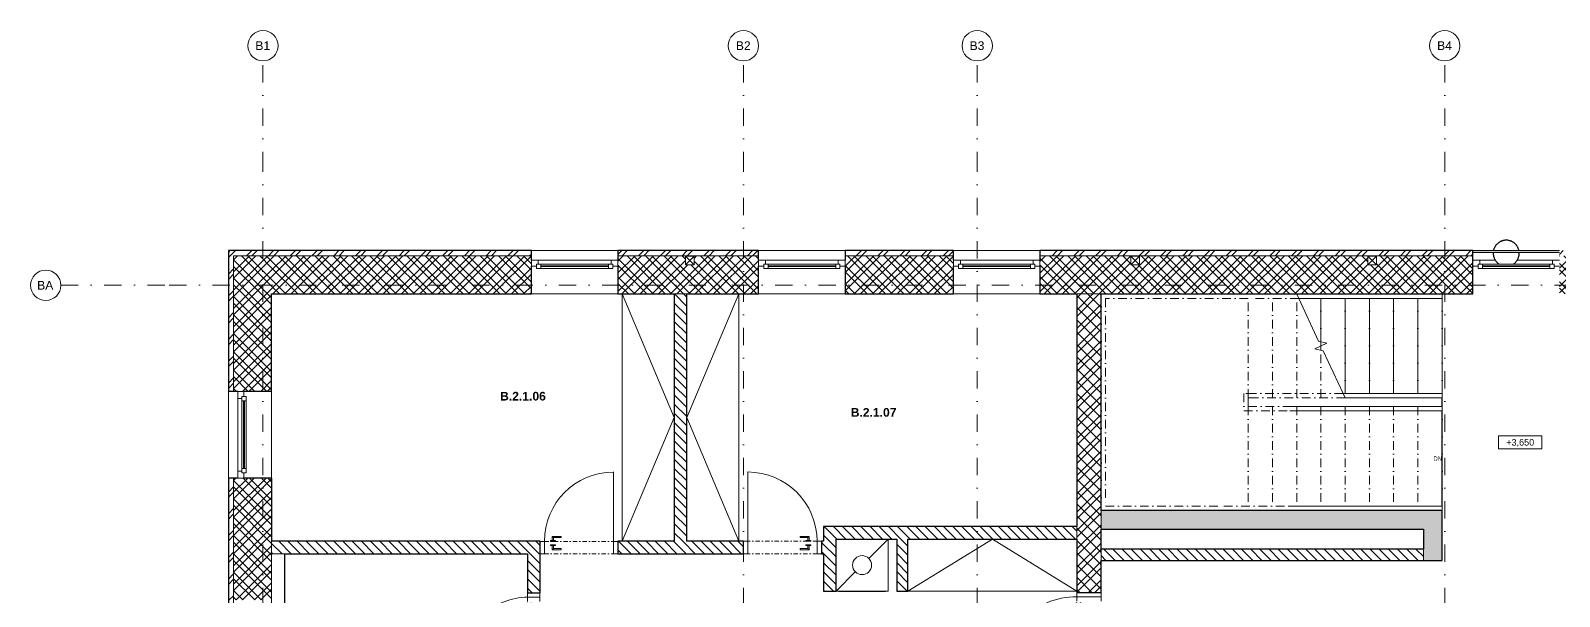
# Model space of a CAD drawing. Header units: millimetres. Extents: x -9163 to 49400, y 40309 to 58543.
# Drawn here: x -9163 to 8496, y 52012 to 58543 of the extents above; entities that cross this region are included whole.
import ezdxf

# ---------------------------------------------------------------- set-up
doc = ezdxf.new("R2010")
doc.units = ezdxf.units.MM
for name, pattern in [('UDL_2NP_B$0$HA_DashDot_10mm-S3mm', [500, 200, -150, 0, -150]), ('UDL_2NP_B$0$HA_DashDot_2_2mm-S0_6mm', [110, 50, -30, 0, -30]), ('UDL_2NP_B$0$HA_DashDot_4mm-S1mm', [200, 100, -50, 0, -50])]:
    doc.linetypes.add(name, pattern=pattern)
for name, color, linetype, lineweight in [('ABMV_det-koty 10', 140, 'Continuous', 5), ('UDL_2NP_B$0$A-AREA-____-IDEN', 252, 'Continuous', 9), ('UDL_2NP_B$0$A-AREA-____-OTLN', 252, 'Continuous', 5), ('UDL_2NP_B$0$A-DOOR-____-MCUT', 252, 'UDL_2NP_B$0$HA_DashDot_2_2mm-S0_6mm', 9), ('UDL_2NP_B$0$A-DOOR-____-OTLN', 252, 'Continuous', 9), ('UDL_2NP_B$0$A-DOOR-FRAM-MCUT', 252, 'Continuous', 9), ('UDL_2NP_B$0$A-FLOR-HRAL-MBND', 252, 'UDL_2NP_B$0$HA_DashDot_4mm-S1mm', 9), ('UDL_2NP_B$0$A-FLOR-HRAL-OTLN', 252, 'Continuous', 9), ('UDL_2NP_B$0$A-GENM-____-OTLN', 252, 'Continuous', 9), ('UDL_2NP_B$0$A-GLAZ-____-MCUT', 252, 'Continuous', 5), ('UDL_2NP_B$0$A-GLAZ-____-OTLN', 252, 'Continuous', 5), ('UDL_2NP_B$0$A-WALL-____-MCUT', 252, 'Continuous', 9), ('UDL_2NP_B$0$A-WALL-____-OTLN', 252, 'Continuous', 9), ('UDL_2NP_B$0$A-WALL-____-PATT', 252, 'Continuous', 25), ('UDL_2NP_B$0$E-ELEC-FIXT-OTLN', 252, 'Continuous', 9), ('UDL_2NP_B$0$G-____-____-DIMS', 252, 'Continuous', 5), ('UDL_2NP_B$0$I-FURN-____-OTLN', 252, 'Continuous', 9), ('UDL_2NP_B$0$I-WALL-____-MCUT', 252, 'Continuous', 25), ('UDL_2NP_B$0$I-WALL-____-OTLN', 252, 'Continuous', 9), ('UDL_2NP_B$0$M-HVAC-DUCT-OTLN', 252, 'Continuous', 9), ('UDL_2NP_B$0$S-GRID-____-IDEN', 252, 'Continuous', 9), ('UDL_2NP_B$0$S-GRID-____-OTLN', 252, 'Continuous', 5), ('UDL_2NP_B$0$S-STRS-____-IDEN', 252, 'Continuous', 5), ('UDL_2NP_B$0$S-STRS-____-MBND', 252, 'UDL_2NP_B$0$HA_DashDot_4mm-S1mm', 9), ('UDL_2NP_B$0$S-STRS-____-OTLN', 252, 'Continuous', 9)]:
    doc.layers.add(name, color=color, linetype=linetype, lineweight=lineweight)
doc.styles.add('UDL_2NP_B$0$Arial', font='arial.ttf', dxfattribs={"height": 50})
doc.styles.add('UDL_2NP_B$0$Arial_1', font='arial.ttf', dxfattribs={"height": 100})
doc.styles.add('UDL_2NP_B$0$Arial_2', font='arial.ttf', dxfattribs={"height": 75})
doc.styles.add('UDL_2NP_B$0$Arial_B', font='arialbd.ttf', dxfattribs={"height": 100})
pattern_1 = [(45, (0, 0), (-106.066, 106.066), []), (45, (75, 0), (-106.066, 106.066), []), (315, (0, 0), (106.066, 106.066), []), (315, (75, 0), (106.066, 106.066), [])]
pattern_2 = [(135, (0, 0), (-53.03301, -53.03301), [])]
pattern_3 = [(45, (0, 0), (-125.7236, 125.7236), []), (45, (0, 190.5), (-125.7236, 125.7236), [])]

# ---------------------------------------------------------------- blocks, each defined once
blk = doc.blocks.new('UDL_2NP_B$0$HA_WD_SinglePanel - 1000x1500-1355278-UDL_2NP-B')
at = {"layer": 'UDL_2NP_B$0$A-GLAZ-____-MCUT'}
for p, q in [((-500, 170), (-500, 100)), ((-420, 170), (-500, 170)), ((-500, 100), (-440, 100)), ((-440, 75), (-440, 125)), ((-440, 125), (-390, 125)), ((-390, 75), (-440, 75)), ((-420, 125), (-420, 170)), ((-390, 125), (-390, 75)), ((390, 105), (-390, 105)), ((390, 95), (-390, 95)), ((390, 75), (390, 125)), ((390, 125), (440, 125)), ((440, 75), (390, 75)), ((500, 170), (420, 170)), ((420, 170), (420, 125)), ((440, 125), (440, 75)), ((440, 100), (500, 100)), ((500, 100), (500, 170))]:
    blk.add_line(p, q, dxfattribs=at)
at = {"layer": 'UDL_2NP_B$0$A-GLAZ-____-OTLN'}
for p, q in [((440, 125), (-440, 125)), ((-440, 75), (-440, 125)), ((-440, 75), (440, 75)), ((420, 170), (-420, 170)), ((390, 125), (-390, 125)), ((390, 75), (-390, 75)), ((440, 125), (440, 75))]:
    blk.add_line(p, q, dxfattribs=at)
blk = doc.blocks.new('UDL_2NP_B$0$HA_WD_SinglePanel - 1000x2400-1355636-UDL_2NP-B')
at = {"layer": 'UDL_2NP_B$0$A-GLAZ-____-MCUT'}
for p, q in [((-420, 170), (-500, 170)), ((-500, 100), (-440, 100)), ((-440, 75), (-440, 125)), ((-440, 125), (-390, 125)), ((-390, 75), (-440, 75)), ((-420, 125), (-420, 170)), ((-390, 125), (-390, 75)), ((390, 105), (-390, 105)), ((390, 95), (-390, 95)), ((390, 75), (390, 125)), ((390, 125), (440, 125)), ((440, 75), (390, 75)), ((500, 170), (420, 170)), ((420, 170), (420, 125)), ((440, 125), (440, 75)), ((440, 100), (500, 100))]:
    blk.add_line(p, q, dxfattribs=at)
at = {"layer": 'UDL_2NP_B$0$A-GLAZ-____-OTLN'}
for p, q in [((440, 125), (-440, 125)), ((-440, 75), (-440, 125)), ((-440, 75), (440, 75)), ((-241, 170), (-420, 170)), ((390, 125), (-390, 125)), ((390, 75), (-390, 75)), ((420, 170), (12, 170)), ((440, 125), (440, 75))]:
    blk.add_line(p, q, dxfattribs=at)
blk = doc.blocks.new('UDL_2NP_B$0$HA_DR_Single_Swing_Solid - In_900x2100-1358055-UDL_2NP-B')
at = {"layer": 'UDL_2NP_B$0$A-DOOR-____-MCUT'}
for p, q in [((-450, 140), (450, 140)), ((-450, -140), (450, -140))]:
    blk.add_line(p, q, dxfattribs=at)
at = {"layer": 'UDL_2NP_B$0$A-DOOR-____-OTLN'}
for p, q in [((-380, -92), (-320, -92)), ((-380, -92), (-380, -100)), ((-320, -100), (-380, -100)), ((-380, -140), (-320, -140)), ((-380, -140), (-380, -148)), ((-320, -148), (-380, -148)), ((-358, -43), (-358, -92)), ((-255, -43), (-358, -43)), ((-358, -148), (-358, -198)), ((-343, -92), (-343, -58)), ((-343, -58), (-255, -58)), ((-343, -183), (-343, -148)), ((-320, -100), (-320, -92)), ((-320, -148), (-320, -140)), ((-255, -43), (-255, -58)), ((-358, -198), (-255, -198)), ((-255, -183), (-343, -183)), ((-255, -183), (-255, -198))]:
    blk.add_line(p, q, dxfattribs=at)
at = {"layer": 'UDL_2NP_B$0$A-DOOR-____-OTLN', "lineweight": 5}
blk.add_line((450, -1040), (450, -140), dxfattribs=at)
blk.add_arc((450, -140), 900, 180, 270, dxfattribs=at)
at = {"layer": 'UDL_2NP_B$0$A-DOOR-____-OTLN'}
for points in [[(-343, -58), (-343, -58), (-343, -57), (-343, -57), (-343, -57), (-344, -56), (-344, -56), (-345, -55), (-345, -55), (-346, -54), (-347, -53), (-347, -53), (-348, -52), (-348, -52), (-349, -51), (-349, -51), (-350, -50), (-350, -50), (-350, -50), (-351, -49), (-351, -49), (-352, -48), (-352, -48), (-353, -47), (-353, -47), (-354, -46), (-354, -46), (-355, -45), (-355, -45), (-356, -44), (-356, -44), (-357, -43), (-357, -43), (-357, -43), (-358, -43), (-358, -43)], [(-358, -198), (-358, -198), (-357, -197), (-357, -197), (-357, -197), (-356, -196), (-356, -196), (-355, -195), (-355, -195), (-354, -194), (-353, -193), (-353, -193), (-352, -192), (-352, -192), (-351, -191), (-351, -191), (-350, -190), (-350, -190), (-350, -190), (-349, -189), (-349, -189), (-348, -188), (-348, -188), (-347, -187), (-347, -187), (-346, -186), (-346, -186), (-345, -185), (-345, -185), (-344, -184), (-344, -184), (-343, -183), (-343, -183), (-343, -183), (-343, -183), (-343, -183)]]:
    blk.add_open_spline(points, degree=3, knots=[0, 0, 0, 0, 0.083333, 0.125, 0.166667, 0.208333, 0.229167, 0.25, 0.291667, 0.333333, 0.354167, 0.375, 0.395833, 0.416667, 0.4375, 0.458333, 0.479167, 0.5, 0.520833, 0.541667, 0.5625, 0.583333, 0.604167, 0.625, 0.645833, 0.666667, 0.6875, 0.708333, 0.75, 0.770833, 0.791667, 0.833333, 0.875, 0.916667, 1, 1, 1, 1], dxfattribs=at)
at = {"layer": 'UDL_2NP_B$0$A-DOOR-FRAM-MCUT'}
for p, q in [((-450, 140), (-500, 140)), ((-500, 140), (-500, -140)), ((-450, -140), (-450, 140)), ((500, 140), (450, 140)), ((450, 140), (450, -140)), ((500, -140), (500, 140)), ((-500, -140), (-450, -140)), ((450, -140), (500, -140))]:
    blk.add_line(p, q, dxfattribs=at)
blk = doc.blocks.new('UDL_2NP_B$0$HA_DR_Single_Swing_Solid - In_800x2100-1351633-UDL_2NP-B')
at = {"layer": 'UDL_2NP_B$0$A-DOOR-____-MCUT'}
for p, q in [((-400, 72), (400, 72)), ((-400, -73), (400, -73))]:
    blk.add_line(p, q, dxfattribs=at)
at = {"layer": 'UDL_2NP_B$0$A-DOOR-____-OTLN'}
for p, q in [((-308, 25), (-308, -25)), ((-205, 25), (-308, 25)), ((-293, -25), (-293, 10)), ((-293, 10), (-205, 10)), ((-205, 25), (-205, 10)), ((-330, -25), (-270, -25)), ((-330, -25), (-330, -33)), ((-270, -33), (-330, -33)), ((-330, -73), (-270, -73)), ((-330, -73), (-330, -81)), ((-270, -81), (-330, -81)), ((-308, -81), (-308, -130)), ((-308, -130), (-205, -130)), ((-293, -115), (-293, -81)), ((-205, -115), (-293, -115)), ((-270, -33), (-270, -25)), ((-270, -81), (-270, -73)), ((-205, -115), (-205, -130))]:
    blk.add_line(p, q, dxfattribs=at)
at = {"layer": 'UDL_2NP_B$0$A-DOOR-____-OTLN', "lineweight": 5}
blk.add_line((400, -873), (400, -73), dxfattribs=at)
blk.add_arc((400, -73), 800, 180, 270, dxfattribs=at)
at = {"layer": 'UDL_2NP_B$0$A-DOOR-____-OTLN'}
for points in [[(-293, 10), (-293, 10), (-293, 10), (-293, 11), (-293, 11), (-294, 11), (-294, 12), (-295, 12), (-295, 13), (-296, 14), (-297, 14), (-297, 15), (-298, 15), (-298, 16), (-299, 16), (-299, 17), (-300, 17), (-300, 18), (-300, 18), (-301, 18), (-301, 19), (-302, 19), (-302, 20), (-303, 20), (-303, 21), (-304, 21), (-304, 22), (-305, 22), (-305, 23), (-306, 23), (-306, 24), (-307, 24), (-307, 24), (-307, 25), (-308, 25), (-308, 25)], [(-308, -130), (-308, -130), (-307, -130), (-307, -129), (-307, -129), (-306, -129), (-306, -128), (-305, -128), (-305, -127), (-304, -126), (-303, -126), (-303, -125), (-302, -125), (-302, -124), (-301, -124), (-301, -123), (-300, -123), (-300, -122), (-300, -122), (-299, -122), (-299, -121), (-298, -121), (-298, -120), (-297, -120), (-297, -119), (-296, -119), (-296, -118), (-295, -118), (-295, -117), (-294, -117), (-294, -116), (-293, -116), (-293, -116), (-293, -115), (-293, -115), (-293, -115)]]:
    blk.add_open_spline(points, degree=3, knots=[0, 0, 0, 0, 0.083333, 0.125, 0.166667, 0.208333, 0.229167, 0.25, 0.291667, 0.333333, 0.354167, 0.375, 0.395833, 0.416667, 0.4375, 0.458333, 0.479167, 0.5, 0.520833, 0.541667, 0.5625, 0.583333, 0.604167, 0.625, 0.645833, 0.666667, 0.6875, 0.708333, 0.75, 0.770833, 0.791667, 0.833333, 0.875, 0.916667, 1, 1, 1, 1], dxfattribs=at)
at = {"layer": 'UDL_2NP_B$0$A-DOOR-FRAM-MCUT'}
for p, q in [((-400, 72), (-450, 72)), ((-450, 72), (-450, -73)), ((-400, -73), (-400, 72)), ((450, 72), (400, 72)), ((400, 72), (400, -73)), ((450, -73), (450, 72)), ((-450, -73), (-400, -73)), ((400, -73), (450, -73))]:
    blk.add_line(p, q, dxfattribs=at)
blk = doc.blocks.new('UDL_2NP_B$0$HA_DR_Single_Swing_Solid - In_800x2100-1351696-UDL_2NP-B')
at = {"layer": 'UDL_2NP_B$0$A-DOOR-____-MCUT'}
for p, q in [((-400, 72), (400, 72)), ((-400, -72), (400, -72))]:
    blk.add_line(p, q, dxfattribs=at)
at = {"layer": 'UDL_2NP_B$0$A-DOOR-____-OTLN', "lineweight": 5}
blk.add_line((400, 873), (400, 72), dxfattribs=at)
at = {"layer": 'UDL_2NP_B$0$A-DOOR-____-OTLN'}
for p, q in [((-330, 81), (-270, 81)), ((-330, 81), (-330, 72)), ((-270, 72), (-330, 72)), ((-330, 33), (-270, 33)), ((-330, 33), (-330, 25)), ((-270, 25), (-330, 25)), ((-308, 130), (-308, 81)), ((-205, 130), (-308, 130)), ((-308, 25), (-308, -25)), ((-293, 81), (-293, 115)), ((-293, 115), (-205, 115)), ((-293, -10), (-293, 25)), ((-270, 72), (-270, 81)), ((-270, 25), (-270, 33)), ((-205, 130), (-205, 115)), ((-308, -25), (-205, -25)), ((-205, -10), (-293, -10)), ((-205, -10), (-205, -25))]:
    blk.add_line(p, q, dxfattribs=at)
at = {"layer": 'UDL_2NP_B$0$A-DOOR-____-OTLN', "lineweight": 5}
blk.add_arc((400, 72), 800, 90, 180, dxfattribs=at)
at = {"layer": 'UDL_2NP_B$0$A-DOOR-____-OTLN'}
for points in [[(-293, 115), (-293, 115), (-293, 115), (-293, 116), (-293, 116), (-294, 116), (-294, 117), (-295, 117), (-295, 118), (-296, 119), (-297, 119), (-297, 120), (-298, 120), (-298, 121), (-299, 121), (-299, 122), (-300, 122), (-300, 123), (-300, 123), (-301, 123), (-301, 124), (-302, 124), (-302, 125), (-303, 125), (-303, 126), (-304, 126), (-304, 127), (-305, 127), (-305, 128), (-306, 128), (-306, 129), (-307, 129), (-307, 129), (-307, 130), (-308, 130), (-308, 130)], [(-308, -25), (-308, -25), (-307, -25), (-307, -24), (-307, -24), (-306, -24), (-306, -23), (-305, -23), (-305, -22), (-304, -21), (-303, -21), (-303, -20), (-302, -20), (-302, -19), (-301, -19), (-301, -18), (-300, -18), (-300, -17), (-300, -17), (-299, -17), (-299, -16), (-298, -16), (-298, -15), (-297, -15), (-297, -14), (-296, -14), (-296, -13), (-295, -13), (-295, -12), (-294, -12), (-294, -11), (-293, -11), (-293, -11), (-293, -10), (-293, -10), (-293, -10)]]:
    blk.add_open_spline(points, degree=3, knots=[0, 0, 0, 0, 0.083333, 0.125, 0.166667, 0.208333, 0.229167, 0.25, 0.291667, 0.333333, 0.354167, 0.375, 0.395833, 0.416667, 0.4375, 0.458333, 0.479167, 0.5, 0.520833, 0.541667, 0.5625, 0.583333, 0.604167, 0.625, 0.645833, 0.666667, 0.6875, 0.708333, 0.75, 0.770833, 0.791667, 0.833333, 0.875, 0.916667, 1, 1, 1, 1], dxfattribs=at)
at = {"layer": 'UDL_2NP_B$0$A-DOOR-FRAM-MCUT'}
for p, q in [((-450, -72), (-450, 72)), ((-450, 72), (-400, 72)), ((-400, 72), (-400, -72)), ((400, 72), (450, 72)), ((400, -72), (400, 72)), ((450, 72), (450, -72)), ((-400, -72), (-450, -72)), ((450, -72), (400, -72))]:
    blk.add_line(p, q, dxfattribs=at)
blk = doc.blocks.new('UDL_2NP_B$0$HA_DR_Single_Swing_Solid - In_700x2100-1351884-UDL_2NP-B')
at = {"layer": 'UDL_2NP_B$0$A-DOOR-____-MCUT'}
for p, q in [((-350, 72), (350, 72)), ((-350, -73), (350, -73))]:
    blk.add_line(p, q, dxfattribs=at)
at = {"layer": 'UDL_2NP_B$0$A-DOOR-____-OTLN'}
for p, q in [((-258, 25), (-258, -25)), ((-155, 25), (-258, 25)), ((-243, -25), (-243, 10)), ((-243, 10), (-155, 10)), ((-155, 25), (-155, 10)), ((-280, -25), (-220, -25)), ((-280, -25), (-280, -33)), ((-220, -33), (-280, -33)), ((-280, -73), (-220, -73)), ((-280, -73), (-280, -81)), ((-220, -81), (-280, -81)), ((-258, -81), (-258, -130)), ((-258, -130), (-155, -130)), ((-243, -115), (-243, -81)), ((-155, -115), (-243, -115)), ((-220, -33), (-220, -25)), ((-220, -81), (-220, -73)), ((-155, -115), (-155, -130))]:
    blk.add_line(p, q, dxfattribs=at)
at = {"layer": 'UDL_2NP_B$0$A-DOOR-____-OTLN', "lineweight": 5}
blk.add_line((350, -773), (350, -73), dxfattribs=at)
blk.add_arc((350, -73), 700, 180, 270, dxfattribs=at)
at = {"layer": 'UDL_2NP_B$0$A-DOOR-____-OTLN'}
for points in [[(-243, 10), (-243, 10), (-243, 10), (-243, 11), (-243, 11), (-244, 11), (-244, 12), (-245, 12), (-245, 13), (-246, 14), (-247, 14), (-247, 15), (-248, 15), (-248, 16), (-249, 16), (-249, 17), (-250, 17), (-250, 18), (-250, 18), (-251, 18), (-251, 19), (-252, 19), (-252, 20), (-253, 20), (-253, 21), (-254, 21), (-254, 22), (-255, 22), (-255, 23), (-256, 23), (-256, 24), (-257, 24), (-257, 24), (-257, 25), (-258, 25), (-258, 25)], [(-258, -130), (-258, -130), (-257, -130), (-257, -129), (-257, -129), (-256, -129), (-256, -128), (-255, -128), (-255, -127), (-254, -126), (-253, -126), (-253, -125), (-252, -125), (-252, -124), (-251, -124), (-251, -123), (-250, -123), (-250, -122), (-250, -122), (-249, -122), (-249, -121), (-248, -121), (-248, -120), (-247, -120), (-247, -119), (-246, -119), (-246, -118), (-245, -118), (-245, -117), (-244, -117), (-244, -116), (-243, -116), (-243, -116), (-243, -115), (-243, -115), (-243, -115)]]:
    blk.add_open_spline(points, degree=3, knots=[0, 0, 0, 0, 0.083333, 0.125, 0.166667, 0.208333, 0.229167, 0.25, 0.291667, 0.333333, 0.354167, 0.375, 0.395833, 0.416667, 0.4375, 0.458333, 0.479167, 0.5, 0.520833, 0.541667, 0.5625, 0.583333, 0.604167, 0.625, 0.645833, 0.666667, 0.6875, 0.708333, 0.75, 0.770833, 0.791667, 0.833333, 0.875, 0.916667, 1, 1, 1, 1], dxfattribs=at)
at = {"layer": 'UDL_2NP_B$0$A-DOOR-FRAM-MCUT'}
for p, q in [((-350, 72), (-400, 72)), ((-400, 72), (-400, -73)), ((-350, -73), (-350, 72)), ((400, 72), (350, 72)), ((350, 72), (350, -73)), ((400, -73), (400, 72)), ((-400, -73), (-350, -73)), ((350, -73), (400, -73))]:
    blk.add_line(p, q, dxfattribs=at)
blk = doc.blocks.new('UDL_2NP_B$0$Top Rail Type - Top Rail_Internal_-1408388-UDL_2NP-B')
at = {"layer": 'UDL_2NP_B$0$A-FLOR-HRAL-OTLN'}
for p, q in [((5381, 53053), (7141, 53053)), ((7141, 53003), (5381, 53003)), ((7141, 53053), (7141, 53003))]:
    blk.add_line(p, q, dxfattribs=at)
blk = doc.blocks.new('UDL_2NP_B$0$Top Rail Type - Top Rail_Internal_-V1-UDL_2NP-B')
at = {"layer": 'UDL_2NP_B$0$A-FLOR-HRAL-OTLN'}
for p, q in [((5381, 53053), (7141, 53053)), ((5381, 53003), (7141, 53003)), ((7141, 53053), (7141, 53003))]:
    blk.add_line(p, q, dxfattribs=at)
blk = doc.blocks.new('UDL_2NP_B$0$Top Rail Type - Top Rail_Internal_-1408404-UDL_2NP-B')
at = {"layer": 'UDL_2NP_B$0$A-FLOR-HRAL-OTLN'}
for p, q in [((5381, 54202), (7141, 54202)), ((7141, 54152), (5381, 54152)), ((7141, 54202), (7141, 54152))]:
    blk.add_line(p, q, dxfattribs=at)
blk = doc.blocks.new('UDL_2NP_B$0$Top Rail Type - Top Rail_Internal_-V2-UDL_2NP-B')
at = {"layer": 'UDL_2NP_B$0$A-FLOR-HRAL-OTLN'}
for p, q in [((5381, 54202), (7141, 54202)), ((5381, 54152), (7141, 54152)), ((7141, 54202), (7141, 54152))]:
    blk.add_line(p, q, dxfattribs=at)
blk = doc.blocks.new('UDL_2NP_B$0$Top Rail Type - Top Rail_Internal_-1408476-UDL_2NP-B')
at = {"layer": 'UDL_2NP_B$0$A-FLOR-HRAL-MBND'}
for p, q in [((3201, 55502), (3201, 53003)), ((4901, 55502), (3201, 55502)), ((3251, 55452), (3251, 53053)), ((4901, 55452), (3251, 55452)), ((5461, 55502), (4901, 55502)), ((5484, 55452), (4901, 55452)), ((3201, 53003), (4621, 53003)), ((3251, 53053), (4621, 53053)), ((4621, 53053), (7141, 53053)), ((4621, 53003), (7141, 53003)), ((7141, 53053), (7141, 53003))]:
    blk.add_line(p, q, dxfattribs=at)
at = {"layer": 'UDL_2NP_B$0$A-FLOR-HRAL-OTLN'}
for p, q in [((5461, 55502), (5484, 55452)), ((7141, 55502), (5461, 55502)), ((7141, 55452), (5484, 55452)), ((7141, 55452), (7141, 55502))]:
    blk.add_line(p, q, dxfattribs=at)
blk = doc.blocks.new('UDL_2NP_B$0$Top Rail Type - Top Rail_Internal_-1408492-UDL_2NP-B')
at = {"layer": 'UDL_2NP_B$0$A-FLOR-HRAL-MBND'}
for p, q in [((4850, 54353), (4850, 54152)), ((4975, 54353), (4850, 54353)), ((4900, 54303), (4900, 54202)), ((4975, 54303), (4900, 54303)), ((5997, 54353), (4975, 54353)), ((6020, 54303), (4975, 54303)), ((4850, 54152), (7141, 54152)), ((4900, 54202), (7141, 54202)), ((7141, 54202), (7141, 54152))]:
    blk.add_line(p, q, dxfattribs=at)
at = {"layer": 'UDL_2NP_B$0$A-FLOR-HRAL-OTLN'}
for p, q in [((5997, 54353), (6020, 54303)), ((7141, 54353), (5997, 54353)), ((7141, 54303), (6020, 54303)), ((7141, 54303), (7141, 54353))]:
    blk.add_line(p, q, dxfattribs=at)
blk = doc.blocks.new('UDL_2NP_B$0$HA_GM_Shaft_Rectangle - Default-1553777-UDL_2NP-B')
at = {"layer": 'UDL_2NP_B$0$A-GENM-____-OTLN'}
for p, q in [((0, -230), (0, 0)), ((0, 0), (3725, 0)), ((3725, 0), (3725, -230)), ((3725, -230), (0, -230))]:
    blk.add_line(p, q, dxfattribs=at)
blk = doc.blocks.new('UDL_2NP_B$0$NAB_Šatní_skříň_ADNS - 600x2000xšířka-1537202-UDL_2NP-B')
at = {"layer": 'UDL_2NP_B$0$I-FURN-____-OTLN'}
for p, q in [((0, -600), (1427.5, 0)), ((1427.5, 0), (2855, -600)), ((2855, -600), (0, -600))]:
    blk.add_line(p, q, dxfattribs=at)
blk = doc.blocks.new('UDL_2NP_B$0$NAB_Šatní_skříň_ADNS - 600x2000xšířka-1537233-UDL_2NP-B')
at = {"layer": 'UDL_2NP_B$0$I-FURN-____-OTLN'}
for p, q in [((0, 600), (1427.5, 0)), ((2855, 600), (0, 600)), ((1427.5, 0), (2855, 600))]:
    blk.add_line(p, q, dxfattribs=at)
blk = doc.blocks.new('UDL_2NP_B$0$NAB_Šatní_skříň_ADNS - 600x2000xšířka-1631726-UDL_2NP-B')
at = {"layer": 'UDL_2NP_B$0$I-FURN-____-OTLN'}
for p, q in [((0, -600), (975, 0)), ((975, 0), (1950, -600)), ((1950, -600), (0, -600))]:
    blk.add_line(p, q, dxfattribs=at)
blk = doc.blocks.new('UDL_2NP_B$0$R_bathroom_washing_machine - 600x600x900-V9-UDL_2NP-B')
at = {"layer": 'UDL_2NP_B$0$E-ELEC-FIXT-OTLN'}
for p, q in [((455, 374), (678, 597)), ((678, -3), (678, 597)), ((78, -3), (300, 219)), ((78, -3), (678, -3)), ((108, -3), (108, -8)), ((648, -8), (108, -8)), ((648, -8), (648, -3))]:
    blk.add_line(p, q, dxfattribs=at)
blk.add_circle((378, 297), 110, dxfattribs=at)
blk = doc.blocks.new('UDL_2NP_B$0$Railing - Railing-1636953-UDL_2NP-B')
at = {"layer": 'UDL_2NP_B$0$A-FLOR-HRAL-OTLN'}
blk.add_hatch(color=256, dxfattribs=at).paths.add_polyline_path([(8496, 55983), (8496, 56003), (7496, 56003), (7496, 55983), (8089, 55983)])
for p, q in [((8496, 56003), (7496, 56003)), ((7496, 55983), (8496, 55983))]:
    blk.add_line(p, q, dxfattribs=at)
blk = doc.blocks.new('UDL_2NP_B$0$HA_GM_ProductsPlaceholder - LP31 - Prosklené zábradlí-1646584-UDL_2NP-B')
at = {"layer": 'UDL_2NP_B$0$A-GENM-____-OTLN', "lineweight": 25, "flags": 128}
for points in [[(-150, 10), (-150, 9), (-150, 3), (-150, 0)], [(-150, 0), (-150, -6), (-150, -12), (-149, -18), (-148, -24), (-147, -30), (-146, -36), (-144, -41), (-142, -47), (-140, -53), (-138, -58), (-136, -64), (-133, -69), (-130, -75), (-127, -80), (-124, -85), (-120, -90), (-117, -94), (-113, -99), (-109, -103), (-105, -108), (-100, -112), (-96, -116), (-91, -119), (-86, -123), (-83, -125)], [(147, 30), (146, 36), (144, 41), (142, 47), (140, 53), (138, 58), (136, 64), (133, 69), (130, 75), (127, 80), (124, 85), (120, 90), (117, 94), (113, 99), (109, 103), (105, 108), (100, 112), (96, 116), (91, 119), (86, 123), (81, 126), (76, 129), (71, 132), (65, 135), (60, 138), (54, 140), (49, 142), (43, 144), (37, 145), (31, 147), (25, 148), (20, 149), (14, 149), (8, 150), (2, 150), (-4, 150), (-10, 150), (-16, 149), (-22, 148), (-28, 147), (-34, 146), (-40, 145), (-46, 143), (-51, 141), (-57, 139), (-62, 136), (-68, 134), (-73, 131), (-78, 128), (-83, 125), (-88, 121), (-93, 118), (-98, 114), (-102, 110), (-106, 106), (-111, 101), (-115, 97), (-118, 92), (-122, 87), (-125, 82), (-129, 77), (-132, 72), (-134, 67), (-137, 61), (-139, 56), (-141, 50), (-143, 45), (-145, 39), (-146, 33), (-147, 30)], [(83, -125), (88, -121), (93, -118), (98, -114), (102, -110), (106, -106), (111, -101), (115, -97), (118, -92), (122, -87), (125, -82), (129, -77), (132, -72), (134, -67), (137, -61), (139, -56), (141, -50), (143, -45), (145, -39), (146, -33), (148, -27), (148, -21), (149, -15), (150, -9), (150, -3), (150, 0)], [(150, 0), (150, 6), (150, 10)]]:
    blk.add_lwpolyline(points, dxfattribs=at)
blk = doc.blocks.new('UDL_2NP_B$0$Grid - Radius 3_5mm-353793-UDL_2NP-B')
at = {"layer": 'UDL_2NP_B$0$S-GRID-____-IDEN'}
blk.add_circle((0, 0), 3.5, dxfattribs=at)
blk = doc.blocks.new('UDL_2NP_B$0$Spot Elevations - Generic-448778-UDL_2NP-B')
at = {"layer": 'UDL_2NP_B$0$G-____-____-DIMS', "lineweight": 9}
for p, q in [((-5, 0), (-5, 3)), ((-5, 3), (5, 3)), ((5, 0), (-5, 0)), ((5, 3), (5, 0))]:
    blk.add_line(p, q, dxfattribs=at)
blk = doc.blocks.new('UDL_2NP_B')
at = {"layer": 'UDL_2NP_B$0$A-WALL-____-PATT', "lineweight": 5}
h = blk.add_hatch(dxfattribs=at)
h.set_pattern_fill('FP_5', color=256, style=0, pattern_type=2)
h.set_pattern_definition(pattern_3)
h.paths.add_polyline_path([(-6819, 44016), (-6819, 45303), (-6879, 45303), (-6879, 44016)])
h.paths.add_polyline_path([(-6879, 46303), (-6819, 46303), (-6819, 48653), (-6879, 48653), (-6879, 47222)])
h.paths.add_polyline_path([(-6819, 49553), (-6819, 51114), (-6879, 51114), (-6879, 49553)])
h.paths.add_polyline_path([(-6819, 51971), (-6819, 53378), (-6879, 53378), (-6879, 51971)])
h.paths.add_polyline_path([(-6879, 54378), (-6819, 54378), (-6819, 56003), (-6879, 56003)])
h = blk.add_hatch(dxfattribs=at)
h.set_pattern_fill('FP_5', color=256, style=0, pattern_type=2)
h.set_pattern_definition(pattern_3)
h.paths.add_polyline_path([(21221, 55943), (21221, 56003), (17771, 56003), (17771, 55943), (21161, 55943)])
h.paths.add_polyline_path([(12846, 55943), (14096, 55943), (14096, 56003), (12846, 56003)])
h.paths.add_polyline_path([(11846, 55943), (11846, 56003), (8496, 56003), (8496, 55943), (11403, 55943)])
h.paths.add_polyline_path([(15096, 55943), (16771, 55943), (16771, 56003), (15096, 56003)])
h.paths.add_polyline_path([(7496, 55943), (7496, 56003), (2496, 56003), (2496, 55943), (3828, 55943)])
h.paths.add_polyline_path([(246, 55943), (1496, 55943), (1496, 56003), (246, 56003)])
h.paths.add_polyline_path([(-2379, 55943), (-754, 55943), (-754, 56003), (-2379, 56003)])
h.paths.add_polyline_path([(-3379, 55943), (-3379, 56003), (-6819, 56003), (-6819, 55943), (-3747, 55943)])
h = blk.add_hatch(dxfattribs=at)
h.set_pattern_fill('FP_1', color=256, style=0, pattern_type=2)
h.set_pattern_definition(pattern_1)
h.paths.add_polyline_path([(-6379, 55503), (-6379, 55943), (-6819, 55943), (-6819, 55503)])
h = blk.add_hatch(dxfattribs=at)
h.set_pattern_fill('FP_1', color=256, style=0, pattern_type=2)
h.set_pattern_definition(pattern_1)
h.paths.add_polyline_path([(16771, 55503), (16771, 55943), (15096, 55943), (15096, 55503), (16071, 55503)])
h.paths.add_polyline_path([(21161, 55503), (21161, 55943), (20521, 55943), (20521, 55843), (20421, 55843), (20421, 55943), (17771, 55943), (17771, 55503), (20721, 55503)])
h.paths.add_polyline_path([(14096, 55503), (14096, 55943), (12846, 55943), (12846, 55503), (13791, 55503)])
h.paths.add_polyline_path([(11076, 55503), (11846, 55503), (11846, 55943), (8496, 55943), (8496, 55503), (9509, 55503)])
h.paths.add_polyline_path([(6381, 55503), (7496, 55503), (7496, 55943), (2496, 55943), (2496, 55503), (6281, 55503)])
h.paths.add_polyline_path([(1496, 55503), (1496, 55943), (246, 55943), (246, 55503), (1014, 55503)])
h.paths.add_polyline_path([(-1584, 55503), (-754, 55503), (-754, 55943), (-2379, 55943), (-2379, 55503), (-1599, 55503)])
h.paths.add_polyline_path([(-3379, 55503), (-3379, 55943), (-6379, 55943), (-6379, 55503), (-3747, 55503)])
h.paths.add_polyline_path([(13691, 55841), (13691, 55941), (13791, 55941), (13791, 55841)])
h.paths.add_polyline_path([(6381, 55841), (6281, 55841), (6281, 55941), (6381, 55941)])
h.paths.add_polyline_path([(3546, 55841), (3546, 55941), (3646, 55941), (3646, 55841)])
h.paths.add_polyline_path([(-1599, 55841), (-1599, 55941), (-1499, 55941), (-1499, 55841)])
h = blk.add_hatch(dxfattribs=at)
h.set_pattern_fill('FP_1', color=256, style=0, pattern_type=2)
h.set_pattern_definition(pattern_1)
h.paths.add_polyline_path([(-6379, 43613), (-6379, 45303), (-6819, 45303), (-6819, 43613)])
h.paths.add_polyline_path([(-6769, 46303), (-6379, 46303), (-6379, 48653), (-6819, 48653), (-6819, 46303)])
h.paths.add_polyline_path([(-6379, 49553), (-6379, 53378), (-6819, 53378), (-6819, 51971), (-6381, 51971), (-6381, 51114), (-6819, 51114), (-6819, 49553), (-6587, 49553)])
h.paths.add_polyline_path([(-6379, 54378), (-6379, 55503), (-6819, 55503), (-6819, 54378), (-6699, 54378)])
h = blk.add_hatch(dxfattribs=at)
h.set_pattern_fill('FP_3', color=256, style=0, pattern_type=2)
h.set_pattern_definition(pattern_2)
h.paths.add_polyline_path([(-1729, 52648), (-1584, 52648), (-1584, 55503), (-1729, 55503), (-1729, 53320)])
h = blk.add_hatch(dxfattribs=at)
h.set_pattern_fill('FP_2', color=256, style=0, pattern_type=2)
h.set_pattern_definition([(45, (0, 0), (-106.066, 106.066), []), (45, (75, 0), (-106.066, 106.066), []), (315, (0, 0), (70.71068, 70.71068), [])])
h.paths.add_polyline_path([(3201, 50958), (3201, 51058), (2921, 51058), (2921, 50958)])
h.paths.add_polyline_path([(2921, 52058), (3201, 52058), (3201, 55503), (2921, 55503), (2921, 52304)])
at = {"layer": 'UDL_2NP_B$0$A-WALL-____-PATT', "lineweight": 9}
for points in [[(6926, 52788), (6926, 53003), (3201, 53003), (3201, 52788), (3828, 52788)], [(7141, 52428), (7141, 53003), (6926, 53003), (6926, 52428)]]:
    blk.add_hatch(color=256, dxfattribs=at).paths.add_polyline_path(points)
at = {"layer": 'UDL_2NP_B$0$A-WALL-____-PATT', "lineweight": 5}
h = blk.add_hatch(dxfattribs=at)
h.set_pattern_fill('FP_3', color=256, style=0, pattern_type=2)
h.set_pattern_definition(pattern_2)
h.paths.add_polyline_path([(841, 52673), (2921, 52673), (2921, 52818), (-4, 52818), (-4, 52673), (751, 52673)])
h = blk.add_hatch(dxfattribs=at)
h.set_pattern_fill('FP_3', color=256, style=0, pattern_type=2)
h.set_pattern_definition(pattern_2)
h.paths.add_polyline_path([(-1853, 52503), (-929, 52503), (-929, 52648), (-2379, 52648), (-2379, 52503)])
h.paths.add_polyline_path([(-29, 52503), (-4, 52503), (-4, 52648), (-29, 52648), (-29, 52558)])
h.paths.add_polyline_path([(-3424, 52503), (-3279, 52503), (-3279, 52648), (-6379, 52648), (-6379, 52503), (-3747, 52503)])
h = blk.add_hatch(dxfattribs=at)
h.set_pattern_fill('FP_3', color=256, style=0, pattern_type=2)
h.set_pattern_definition(pattern_2)
h.paths.add_polyline_path([(141, 52073), (141, 52673), (-4, 52673), (-4, 52073), (41, 52073)])
h = blk.add_hatch(dxfattribs=at)
h.set_pattern_fill('FP_3', color=256, style=0, pattern_type=2)
h.set_pattern_definition(pattern_2)
h.paths.add_polyline_path([(841, 52073), (971, 52073), (971, 52673), (841, 52673), (841, 52304)])
h = blk.add_hatch(dxfattribs=at)
h.set_pattern_fill('FP_3', color=256, style=0, pattern_type=2)
h.set_pattern_definition(pattern_2)
h.paths.add_polyline_path([(-3279, 50398), (-3279, 51253), (-3424, 51253), (-3424, 50398)])
h.paths.add_polyline_path([(-3279, 52053), (-3279, 52503), (-3424, 52503), (-3424, 52053)])
h = blk.add_hatch(dxfattribs=at)
h.set_pattern_fill('FP_3', color=256, style=0, pattern_type=2)
h.set_pattern_definition(pattern_2)
h.paths.add_polyline_path([(3201, 52428), (6926, 52428), (6926, 52558), (3201, 52558)])
at = {"layer": 'UDL_2NP_B$0$A-AREA-____-OTLN', "lineweight": 25}
for p, q in [((7141, 54202), (7141, 54303)), ((7141, 53053), (7141, 54152))]:
    blk.add_line(p, q, dxfattribs=at)
at = {"layer": 'UDL_2NP_B$0$A-WALL-____-MCUT'}
for p, q in [((-3379, 55943), (-6819, 55943)), ((-6819, 55943), (-6819, 54378)), ((-754, 55943), (-2379, 55943)), ((1496, 55943), (246, 55943)), ((7496, 55943), (2496, 55943)), ((-1584, 55503), (-1729, 55503)), ((2921, 55503), (3201, 55503)), ((-6819, 53378), (-6819, 51878)), ((3201, 53003), (3201, 52788)), ((2921, 52673), (2921, 52818)), ((-6379, 50253), (-6379, 52648)), ((-6229, 52503), (-6379, 52503)), ((-6379, 50398), (-6379, 52503)), ((3201, 52558), (3201, 52428)), ((6926, 52428), (6926, 52558))]:
    blk.add_line(p, q, dxfattribs=at)
at = {"layer": 'UDL_2NP_B$0$A-WALL-____-MCUT', "lineweight": 25}
for p, q in [((-3379, 55893), (-3379, 55943)), ((-3379, 55503), (-3379, 55823)), ((-2379, 55943), (-2379, 55893)), ((-2379, 55823), (-2379, 55503)), ((-754, 55893), (-754, 55943)), ((-754, 55503), (-754, 55823)), ((246, 55943), (246, 55893)), ((246, 55823), (246, 55503)), ((1496, 55893), (1496, 55943)), ((1496, 55503), (1496, 55823)), ((2496, 55943), (2496, 55893)), ((2496, 55823), (2496, 55503)), ((7496, 55503), (7496, 55943)), ((-6379, 55503), (-3379, 55503)), ((-6379, 54378), (-6379, 55503)), ((-2379, 55503), (-1729, 55503)), ((-1584, 55503), (-754, 55503)), ((246, 55503), (1496, 55503)), ((2496, 55503), (2921, 55503)), ((3201, 55503), (7496, 55503)), ((-6769, 54378), (-6819, 54378)), ((-6379, 54378), (-6699, 54378)), ((-6769, 53378), (-6819, 53378)), ((-6379, 53378), (-6699, 53378)), ((-6379, 53378), (-6379, 52648))]:
    blk.add_line(p, q, dxfattribs=at)
at = {"layer": 'UDL_2NP_B$0$A-WALL-____-OTLN'}
for p, q in [((-2379, 55503), (-3379, 55503)), ((246, 55503), (-754, 55503)), ((2496, 55503), (1496, 55503)), ((-6379, 54378), (-6379, 53378))]:
    blk.add_line(p, q, dxfattribs=at)
at = {"layer": 'UDL_2NP_B$0$I-WALL-____-MCUT'}
for p, q in [((-6879, 56003), (-6879, 54378)), ((-3379, 56003), (-6879, 56003)), ((-3379, 55943), (-3379, 56003)), ((-754, 56003), (-2379, 56003)), ((-2379, 56003), (-2379, 55943)), ((-754, 55943), (-754, 56003)), ((1496, 56003), (246, 56003)), ((246, 56003), (246, 55943)), ((1496, 55943), (1496, 56003)), ((7496, 56003), (2496, 56003)), ((2496, 56003), (2496, 55943)), ((7496, 55943), (7496, 56003)), ((-1729, 55503), (-1729, 52648)), ((-1584, 52648), (-1584, 55503)), ((2921, 55503), (2921, 52818)), ((3201, 53003), (3201, 55503)), ((-6819, 54378), (-6879, 54378)), ((-6819, 53378), (-6879, 53378)), ((-6879, 53378), (-6879, 51878)), ((7141, 53003), (3201, 53003)), ((7141, 52428), (7141, 53003)), ((2921, 52818), (-4, 52818)), ((-4, 52818), (-4, 52648)), ((-3279, 52648), (-6379, 52648)), ((-3279, 52053), (-3279, 52648)), ((-1729, 52648), (-2379, 52648)), ((-2379, 52648), (-2379, 52503)), ((-929, 52648), (-1584, 52648)), ((-929, 52503), (-929, 52648)), ((-4, 52648), (-29, 52648)), ((-29, 52648), (-29, 52503)), ((141, 52673), (841, 52673)), ((141, 52073), (141, 52673)), ((841, 52673), (841, 52073)), ((971, 52673), (2921, 52673)), ((971, 52073), (971, 52673)), ((2921, 52673), (2921, 52058)), ((3201, 52558), (3201, 52788)), ((3201, 52788), (6926, 52788)), ((6926, 52788), (6926, 52558)), ((-6229, 52503), (-3424, 52503)), ((-6229, 52503), (-6229, 51253)), ((-3424, 52503), (-3424, 52053)), ((-2379, 52503), (-929, 52503)), ((-29, 52503), (-4, 52503)), ((-4, 52503), (-4, 52073)), ((6926, 52558), (3201, 52558)), ((3201, 52058), (3201, 52428)), ((3201, 52428), (7141, 52428)), ((-3424, 52053), (-3279, 52053)), ((-4, 52073), (141, 52073)), ((841, 52073), (971, 52073)), ((2921, 52058), (3201, 52058))]:
    blk.add_line(p, q, dxfattribs=at)
at = {"layer": 'UDL_2NP_B$0$I-WALL-____-OTLN'}
for p, q in [((-3379, 56003), (-2379, 56003)), ((-754, 56003), (246, 56003)), ((1496, 56003), (2496, 56003)), ((-6879, 53378), (-6879, 54378))]:
    blk.add_line(p, q, dxfattribs=at)
at = {"layer": 'UDL_2NP_B$0$M-HVAC-DUCT-OTLN', "lineweight": 5}
for p, q in [((-1499, 55841), (-1599, 55941)), ((-1499, 55941), (-1599, 55841)), ((-1599, 55941), (-1499, 55941)), ((-1599, 55841), (-1599, 55941)), ((-1499, 55841), (-1599, 55841)), ((-1499, 55941), (-1499, 55841)), ((3646, 55841), (3546, 55941)), ((3646, 55941), (3546, 55841)), ((3546, 55941), (3646, 55941)), ((3546, 55841), (3546, 55941)), ((3646, 55841), (3546, 55841)), ((3646, 55941), (3646, 55841)), ((6381, 55841), (6281, 55941)), ((6381, 55941), (6281, 55841)), ((6281, 55941), (6381, 55941)), ((6281, 55841), (6281, 55941)), ((6381, 55841), (6281, 55841)), ((6381, 55941), (6381, 55841))]:
    blk.add_line(p, q, dxfattribs=at)
at = {"layer": 'UDL_2NP_B$0$S-GRID-____-OTLN', "linetype": 'UDL_2NP_B$0$HA_DashDot_10mm-S3mm', "lineweight": 9}
for p, q in [((-6479, 56943), (-6479, 58193)), ((-929, 56943), (-929, 58193)), ((1771, 56943), (1771, 58193)), ((7171, 56943), (7171, 58193)), ((-6479, 41909), (-6479, 56943)), ((-929, 41909), (-929, 56943)), ((1771, 41909), (1771, 56943)), ((7171, 41909), (7171, 56943)), ((-8813, 55603), (-7563, 55603)), ((-7563, 55603), (22643, 55603))]:
    blk.add_line(p, q, dxfattribs=at)
at = {"layer": 'UDL_2NP_B$0$S-STRS-____-MBND'}
for p, q in [((3201, 55503), (3201, 53003)), ((4901, 55503), (3201, 55503)), ((4901, 54303), (4901, 55503)), ((5461, 55503), (4901, 55503)), ((4901, 54303), (4901, 55503)), ((5181, 54303), (5181, 55503)), ((5181, 54303), (5181, 55503)), ((5461, 54303), (5461, 55503)), ((5461, 54303), (5461, 55503)), ((5741, 54903), (5741, 54953)), ((5741, 54903), (5741, 54953)), ((5741, 54303), (5741, 54852)), ((5741, 54303), (5741, 54852)), ((4901, 54203), (4901, 54303)), ((6020, 54303), (4901, 54303)), ((4901, 54203), (4901, 53003)), ((4901, 54203), (7141, 54203)), ((4901, 54203), (4901, 53003)), ((5181, 54203), (5181, 53003)), ((5181, 54203), (5181, 53003)), ((5461, 54203), (5461, 53003)), ((5461, 54203), (5461, 53003)), ((5741, 54203), (5741, 53003)), ((5741, 54203), (5741, 53003)), ((6021, 54203), (6021, 53003)), ((6021, 54203), (6021, 53003)), ((6301, 54203), (6301, 53003)), ((6301, 54203), (6301, 53003)), ((6581, 54203), (6581, 53003)), ((6581, 54203), (6581, 53003)), ((6861, 54203), (6861, 53003)), ((6861, 54203), (6861, 53003)), ((7141, 54203), (7141, 53003)), ((3201, 53003), (4901, 53003)), ((4901, 53003), (7141, 53003))]:
    blk.add_line(p, q, dxfattribs=at)
at = {"layer": 'UDL_2NP_B$0$S-STRS-____-MBND', "linetype": 'Continuous', "lineweight": 5}
for p, q in [((5484, 55452), (5714, 54959)), ((5811, 54936), (5670, 54870)), ((5714, 54959), (5811, 54936)), ((5670, 54870), (5767, 54846)), ((5767, 54846), (5997, 54353))]:
    blk.add_line(p, q, dxfattribs=at)
at = {"layer": 'UDL_2NP_B$0$S-STRS-____-OTLN', "linetype": 'UDL_2NP_B$0$HA_DashDot_4mm-S1mm'}
for p, q in [((5741, 54953), (5741, 55452)), ((6021, 54353), (6021, 55452)), ((6301, 54353), (6301, 55452)), ((6581, 54353), (6581, 55452)), ((6861, 54353), (6861, 55452)), ((7141, 54353), (7141, 55452)), ((5741, 54852), (5741, 54903))]:
    blk.add_line(p, q, dxfattribs=at)
at = {"layer": 'UDL_2NP_B$0$S-STRS-____-OTLN'}
for p, q in [((5741, 54953), (5741, 55452)), ((6021, 54353), (6021, 55452)), ((6301, 54353), (6301, 55452)), ((6581, 54353), (6581, 55452)), ((6861, 54353), (6861, 55452)), ((7141, 54353), (7141, 55452)), ((5741, 54852), (5741, 54903)), ((6021, 54303), (6020, 54303)), ((6301, 54303), (6021, 54303)), ((6581, 54303), (6301, 54303)), ((6861, 54303), (6581, 54303)), ((7141, 54303), (6861, 54303))]:
    blk.add_line(p, q, dxfattribs=at)
at = {"layer": 'UDL_2NP_B$0$A-DOOR-____-OTLN'}
blk.add_blockref('UDL_2NP_B$0$HA_DR_Single_Swing_Solid - In_800x2100-1351696-UDL_2NP-B', (-2829, 52575), dxfattribs=at)
for name, p, rotation in [('UDL_2NP_B$0$HA_DR_Single_Swing_Solid - In_800x2100-1351633-UDL_2NP-B', (-479, 52575), 180), ('UDL_2NP_B$0$HA_DR_Single_Swing_Solid - In_700x2100-1351884-UDL_2NP-B', (-3352, 51653), 269.9999999999998), ('UDL_2NP_B$0$HA_DR_Single_Swing_Solid - In_900x2100-1358055-UDL_2NP-B', (3061, 51558), 269.9999999999998)]:
    blk.add_blockref(name, p, dxfattribs=dict(at, rotation=rotation))
at = {"layer": 'UDL_2NP_B$0$A-FLOR-HRAL-OTLN'}
for name in ['UDL_2NP_B$0$Railing - Railing-1636953-UDL_2NP-B', 'UDL_2NP_B$0$Top Rail Type - Top Rail_Internal_-1408476-UDL_2NP-B', 'UDL_2NP_B$0$Top Rail Type - Top Rail_Internal_-1408492-UDL_2NP-B', 'UDL_2NP_B$0$Top Rail Type - Top Rail_Internal_-1408404-UDL_2NP-B', 'UDL_2NP_B$0$Top Rail Type - Top Rail_Internal_-V2-UDL_2NP-B', 'UDL_2NP_B$0$Top Rail Type - Top Rail_Internal_-1408388-UDL_2NP-B', 'UDL_2NP_B$0$Top Rail Type - Top Rail_Internal_-V1-UDL_2NP-B']:
    blk.add_blockref(name, (0, 0), dxfattribs=at)
at = {"layer": 'UDL_2NP_B$0$A-GENM-____-OTLN'}
blk.add_blockref('UDL_2NP_B$0$HA_GM_ProductsPlaceholder - LP31 - Prosklené zábradlí-1646584-UDL_2NP-B', (7881, 55973), dxfattribs=at)
at = {"layer": 'UDL_2NP_B$0$A-GENM-____-OTLN', "lineweight": 5}
blk.add_blockref('UDL_2NP_B$0$HA_GM_Shaft_Rectangle - Default-1553777-UDL_2NP-B', (3201, 52788), dxfattribs=at)
at = {"layer": 'UDL_2NP_B$0$A-GLAZ-____-OTLN'}
for name, p in [('UDL_2NP_B$0$HA_WD_SinglePanel - 1000x1500-1355278-UDL_2NP-B', (-2879, 55723)), ('UDL_2NP_B$0$HA_WD_SinglePanel - 1000x1500-1355278-UDL_2NP-B', (-254, 55723)), ('UDL_2NP_B$0$HA_WD_SinglePanel - 1000x1500-1355278-UDL_2NP-B', (1996, 55723)), ('UDL_2NP_B$0$HA_WD_SinglePanel - 1000x2400-1355636-UDL_2NP-B', (7996, 55723))]:
    blk.add_blockref(name, p, dxfattribs=at)
at = {"layer": 'UDL_2NP_B$0$A-GLAZ-____-OTLN', "rotation": 89.9999999999998}
blk.add_blockref('UDL_2NP_B$0$HA_WD_SinglePanel - 1000x1500-1355278-UDL_2NP-B', (-6599, 53878), dxfattribs=at)
at = {"layer": 'UDL_2NP_B$0$E-ELEC-FIXT-OTLN'}
blk.add_blockref('UDL_2NP_B$0$R_bathroom_washing_machine - 600x600x900-V9-UDL_2NP-B', (63, 52076), dxfattribs=at)
at = {"layer": 'UDL_2NP_B$0$G-____-____-DIMS', "lineweight": 9, "xscale": 49.99999999999998, "yscale": 49.99999999999998, "zscale": 49.99999999999998}
blk.add_blockref('UDL_2NP_B$0$Spot Elevations - Generic-448778-UDL_2NP-B', (8042, 53717), dxfattribs=at)
at = {"layer": 'UDL_2NP_B$0$I-FURN-____-OTLN'}
for name, p, rotation in [('UDL_2NP_B$0$NAB_Šatní_skříň_ADNS - 600x2000xšířka-1537202-UDL_2NP-B', (-1729, 55503), 269.9999999999996), ('UDL_2NP_B$0$NAB_Šatní_skříň_ADNS - 600x2000xšířka-1537233-UDL_2NP-B', (-1584, 55503), 270)]:
    blk.add_blockref(name, p, dxfattribs=dict(at, rotation=rotation))
blk.add_blockref('UDL_2NP_B$0$NAB_Šatní_skříň_ADNS - 600x2000xšířka-1631726-UDL_2NP-B', (971, 52673), dxfattribs=at)
at = {"layer": 'UDL_2NP_B$0$S-GRID-____-IDEN', "xscale": 49.99999999999998, "yscale": 49.99999999999998, "zscale": 49.99999999999998}
for p in [(-6479, 58368), (-929, 58368), (1771, 58368), (7171, 58368)]:
    blk.add_blockref('UDL_2NP_B$0$Grid - Radius 3_5mm-353793-UDL_2NP-B', p, dxfattribs=at)
at = {"layer": 'UDL_2NP_B$0$S-GRID-____-IDEN', "xscale": 49.99999999999998, "yscale": 49.99999999999998, "zscale": 49.99999999999998, "rotation": 269.9999999999996}
blk.add_blockref('UDL_2NP_B$0$Grid - Radius 3_5mm-353793-UDL_2NP-B', (-8988, 55603), dxfattribs=at)
at = {"layer": 'UDL_2NP_B$0$A-AREA-____-IDEN', "lineweight": 5, "char_height": 100, "width": 653.38, "attachment_point": 1, "style": 'UDL_2NP_B$0$Arial_B'}
for s, insert in [('B.2.1.06', (-3740, 54373)), ('B.2.1.07', (310, 54186))]:
    blk.add_mtext(s, dxfattribs=dict(at, insert=insert))
at = {"layer": 'UDL_2NP_B$0$S-GRID-____-IDEN', "lineweight": 5, "char_height": 100, "attachment_point": 1, "style": 'UDL_2NP_B$0$Arial_1'}
for s, insert, width in [('B1', (-6567, 58419), 212.45), ('B2', (-1017, 58419), 212.45), ('B3', (1683, 58419), 212.45), ('B4', (7083, 58419), 212.45), ('BA', (-9087, 55653), 232.49)]:
    blk.add_mtext(s, dxfattribs=dict(at, insert=insert, width=width))
at = {"layer": 'UDL_2NP_B$0$S-STRS-____-IDEN', "insert": (7040, 53628), "char_height": 50, "width": 120.55, "attachment_point": 1, "line_spacing_factor": 0.941778, "style": 'UDL_2NP_B$0$Arial'}
blk.add_mtext('DN', dxfattribs=at)
at = {"layer": 'UDL_2NP_B$0$G-____-____-DIMS', "lineweight": 9, "insert": (7881, 53828), "char_height": 75, "width": 386.57, "attachment_point": 1, "line_spacing_factor": 0.941778, "style": 'UDL_2NP_B$0$Arial_2', "bg_fill": 3, "box_fill_scale": 1.25, "bg_fill_color": 256, "bg_fill_true_color": 13158600, "bg_fill_transparency": 0}
blk.add_mtext('+3,650', dxfattribs=at)

msp = doc.modelspace()

# ---------------------------------------------------------------- block references
at = {"layer": 'ABMV_det-koty 10'}
msp.add_blockref('UDL_2NP_B', (0, 0), dxfattribs=at)

doc.saveas('drawing.dxf')
